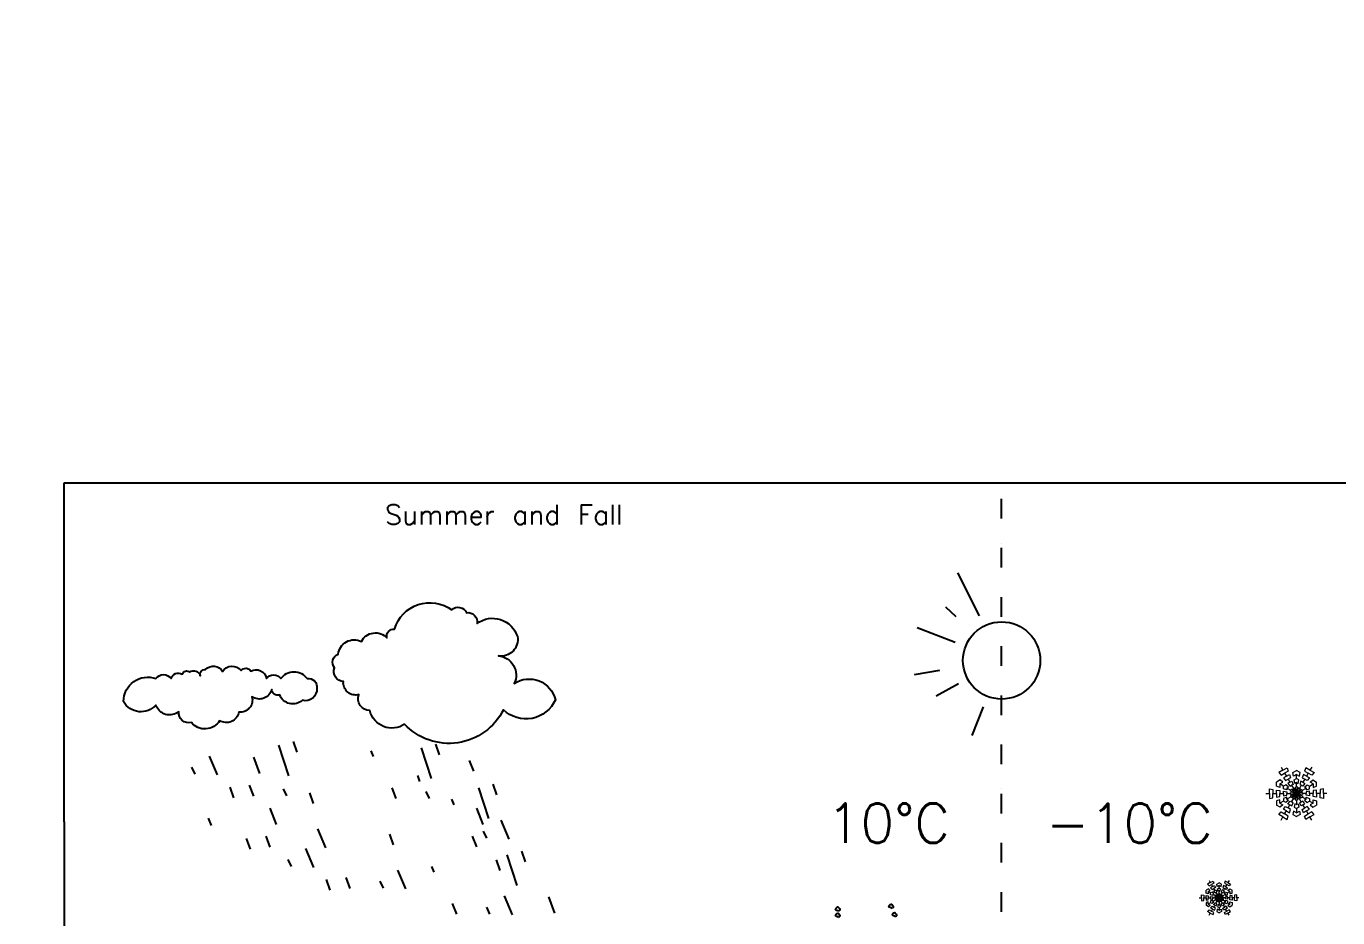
# Model space of a CAD drawing. Header units: millimetres. Extents: x 7 to 784, y -168 to 358.
# Drawn here: x 190.7 to 324, y 164.1 to 254.8 of the extents above; entities that cross this region are included whole.
import ezdxf

# ---------------------------------------------------------------- set-up
doc = ezdxf.new("R2010")
doc.units = ezdxf.units.MM
doc.layers.add('SnowBorder', color=145, linetype='Continuous')
doc.layers.add('wall', color=5, linetype='Continuous')
doc.styles.get("Standard").update_dxf_attribs({"font": 'txt.shx'})

msp = doc.modelspace()

# ---------------------------------------------------------------- linework, layer by layer
for p, q in [((194.59931, 173.91368), (194.59931, 208.39211)), ((194.59931, 208.39211), (392.33927, 208.39211)), ((289.8857, 204.75245), (289.8857, 206.75245)), ((289.8857, 202.25245), (289.8857, 202.25245)), ((289.8857, 199.75245), (289.8857, 201.75245)), ((289.8857, 199.75245), (289.8857, 201.75245)), ((287.62073, 194.85559), (285.44608, 199.21692)), ((289.8857, 194.75245), (289.8857, 196.75245)), ((289.8857, 196.75245), (289.8857, 196.75245)), ((285.27118, 194.74279), (284.22215, 195.74978)), ((285.14768, 192.13389), (281.29414, 193.61477)), ((289.8857, 189.75245), (289.8857, 191.75245)), ((283.57318, 189.27975), (280.98913, 188.85674)), ((285.50315, 187.93467), (283.22261, 186.69701)), ((289.8857, 184.75245), (289.8857, 186.75245)), ((288.00402, 185.59896), (286.84517, 182.6957)), ((289.8857, 179.75245), (289.8857, 181.75245)), ((289.8857, 177.25245), (289.8857, 177.25245)), ((289.8857, 174.75245), (289.8857, 176.75245)), ((289.8857, 174.75245), (289.8857, 176.75245)), ((194.59931, 173.91368), (194.59931, 68.53607)), ((289.8857, 169.75245), (289.8857, 171.75245)), ((289.8857, 171.75245), (289.8857, 171.75245)), ((289.8857, 164.75245), (289.8857, 166.75245))]:
    msp.add_line(p, q)
for points in [[(229.20268, 183.82707, -0.520567), (225.66466, 185.20974, -0.520567), (224.56666, 186.83642, -0.520567), (222.98065, 188.17843, -0.520567), (222.08597, 189.5611, -0.520567), (222.45198, 190.94378, -0.520567), (224.81066, 192.24512, -0.520567), (227.41334, 192.61112, -0.520567), (228.18601, 193.50579, -0.520567), (234.00138, 195.45781, -0.520567), (235.50605, 195.17314, -0.520567), (236.56339, 194.07513, -0.520567), (240.67075, 192.73312, -0.520567), (238.75941, 190.78111, -0.520567), (240.34542, 187.97509, -0.520567), (244.53411, 186.30775, -0.520567), (239.24741, 185.29108, -0.520567)], [(203.92311, 188.46818, -0.520567), (205.47862, 188.46818, -0.520567), (206.59696, 188.91213, -0.520567), (207.38319, 189.12902, -0.520567), (208.44053, 188.74946, -0.520567), (208.98276, 189.40013, -0.520567), (210.69077, 189.18324, -0.520567), (212.58856, 189.29169, -0.520567), (213.56456, 189.23746, -0.520567), (215.15735, 188.46818, -0.520567), (216.62136, 188.46818, -0.520567), (219.30537, 188.46818, -0.520567), (220.28138, 187.48201, -0.520567), (218.81737, 186.262, -0.520567), (216.49936, 186.811, -0.520567), (215.70635, 187.36001, -0.520567), (213.69334, 186.628, -0.520567), (212.35133, 185.04199, -0.520567), (210.39932, 184.18799, -0.520567), (207.5323, 184.00499, -0.520567), (206.2513, 185.10299, -0.520567), (203.92311, 185.774, -0.520567), (200.63926, 186.14, -0.520567)]]:
    msp.add_lwpolyline(points, format="xyb", close=True)
at = {"color": 96}
for points in [[(278.77345, 165.08981), (278.65972, 165.14665), (278.55736, 165.18076), (278.46638, 165.2376), (278.43226, 165.31718), (278.5005, 165.41949), (278.55736, 165.4877), (278.67109, 165.53317), (278.7507, 165.44223), (278.81894, 165.36265), (278.85306, 165.26034), (278.85306, 165.2035)], [(273.34818, 164.80439), (273.23445, 164.86123), (273.13209, 164.89534), (273.04111, 164.95218), (273.00699, 165.03175), (273.07523, 165.13407), (273.13209, 165.20228), (273.24582, 165.24775), (273.32543, 165.1568), (273.39367, 165.07723), (273.42779, 164.97491), (273.42779, 164.91807)], [(273.34818, 164.17646), (273.23445, 164.2333), (273.13209, 164.2674), (273.04111, 164.32425), (273.00699, 164.40382), (273.07523, 164.50614), (273.13209, 164.57435), (273.24582, 164.61982), (273.32543, 164.52887), (273.39367, 164.4493), (273.42779, 164.34698), (273.42779, 164.29014)], [(279.1161, 164.23354), (279.00237, 164.29038), (278.90001, 164.32449), (278.80903, 164.38133), (278.77491, 164.46091), (278.84315, 164.56322), (278.90001, 164.63143), (279.01374, 164.6769), (279.09335, 164.58596), (279.16159, 164.50638), (279.19571, 164.40407), (279.19571, 164.34723)]]:
    msp.add_lwpolyline(points, close=True, dxfattribs=at)
msp.add_circle((289.8857, 190.31312), 3.92876)
at = {"color": 0}
msp.add_arc((223.31744, 157.44221), 97.37766, 305.9270425, 305.9270425, dxfattribs=at)
at = {"layer": 'SnowBorder', "lineweight": 0}
for p, q in [((318.46969, 179.15671), (318.04881, 178.91371)), ((318.04881, 178.91371), (318.2801, 178.64313)), ((318.2801, 178.64313), (318.64468, 178.85362)), ((318.29102, 179.46618), (318.46969, 179.15671)), ((318.29102, 179.46618), (318.46969, 179.15671)), ((318.46969, 179.15671), (318.89057, 179.3997)), ((319.00926, 179.06411), (318.64468, 178.85362)), ((318.64468, 178.85362), (318.8252, 178.54096)), ((318.64468, 178.85362), (318.8252, 178.54096)), ((318.8252, 178.54096), (319.13272, 178.7185)), ((318.89057, 179.3997), (319.00926, 179.06411)), ((319.13272, 178.7185), (319.25711, 178.38776)), ((319.4764, 178.91284), (319.84446, 179.12413)), ((319.54323, 178.55024), (319.4764, 178.91284)), ((319.84446, 178.72415), (319.54323, 178.55024)), ((320.21251, 178.91284), (319.84446, 179.12413)), ((319.84446, 178.30501), (319.84446, 178.72415)), ((319.84446, 178.30501), (319.84446, 178.72415)), ((319.84446, 178.72415), (320.14568, 178.55024)), ((320.14568, 178.55024), (320.21251, 178.91284)), ((320.55619, 178.7185), (320.4318, 178.38776)), ((320.86371, 178.54096), (320.55619, 178.7185)), ((320.79834, 179.3997), (320.67965, 179.06411)), ((320.67965, 179.06411), (321.04423, 178.85362)), ((321.21922, 179.15671), (320.79834, 179.3997)), ((321.04423, 178.85362), (320.86371, 178.54096)), ((321.04423, 178.85362), (320.86371, 178.54096)), ((321.40881, 178.64313), (321.04423, 178.85362)), ((321.39789, 179.46618), (321.21922, 179.15671)), ((321.39789, 179.46618), (321.21922, 179.15671)), ((321.21922, 179.15671), (321.6401, 178.91371)), ((321.6401, 178.91371), (321.40881, 178.64313)), ((317.80949, 177.52545), (317.81052, 177.94984)), ((318.15692, 177.40203), (317.80949, 177.52545)), ((318.17754, 178.16294), (317.81052, 177.94984)), ((318.15692, 177.74985), (318.45814, 177.92376)), ((318.51991, 177.54028), (318.15692, 177.74985)), ((318.15692, 177.74985), (318.15692, 177.40203)), ((318.51991, 177.54028), (318.15692, 177.74985)), ((318.45814, 177.92376), (318.17754, 178.16294)), ((318.8252, 178.54096), (318.51768, 178.36341)), ((318.51768, 178.36341), (318.74191, 178.09031)), ((318.75756, 177.67569), (318.51991, 177.54028)), ((318.52146, 177.26676), (318.51991, 177.54028)), ((318.74191, 178.09031), (318.99951, 178.23904)), ((319.03984, 177.43749), (318.75756, 177.67569)), ((318.86889, 177.33879), (319.03984, 177.43749)), ((319.23243, 177.1289), (318.86889, 177.33879)), ((318.86889, 177.33879), (318.86889, 177.1414)), ((319.23243, 177.1289), (318.86889, 177.33879)), ((319.18157, 177.9237), (318.98251, 177.80877)), ((318.98251, 177.80877), (319.20719, 177.53501)), ((319.25711, 178.38776), (318.99951, 178.23904)), ((318.99951, 178.23904), (319.18157, 177.9237)), ((318.99951, 178.23904), (319.18157, 177.9237)), ((319.18157, 177.9237), (319.38064, 178.03863)), ((319.20719, 177.53501), (319.35628, 177.62109)), ((319.50537, 177.70717), (319.35628, 177.62109)), ((319.35628, 177.62109), (319.53748, 177.30725)), ((319.35628, 177.62109), (319.53748, 177.30725)), ((319.38064, 178.03863), (319.50537, 177.70717)), ((319.53748, 177.30725), (319.44451, 177.2543)), ((319.53748, 177.30725), (319.62982, 177.36129)), ((319.60835, 178.1669), (319.84446, 178.30501)), ((319.67351, 177.80334), (319.60835, 178.1669)), ((319.62982, 177.36129), (319.75222, 177.02836)), ((319.84446, 177.90204), (319.67351, 177.80334)), ((319.73751, 177.42127), (319.84446, 177.48225)), ((319.80009, 177.05156), (319.73751, 177.42127)), ((320.08056, 178.1669), (319.84446, 178.30501)), ((319.84446, 177.48225), (319.84446, 177.90204)), ((319.84446, 177.48225), (319.84446, 177.90204)), ((319.84446, 177.90204), (320.0154, 177.80334)), ((319.9514, 177.42127), (319.84446, 177.48225)), ((319.88882, 177.05156), (319.9514, 177.42127)), ((320.05909, 177.36129), (319.93669, 177.02836)), ((320.0154, 177.80334), (320.08056, 178.1669)), ((320.15143, 177.30725), (320.05909, 177.36129)), ((320.33263, 177.62109), (320.15143, 177.30725)), ((320.33263, 177.62109), (320.15143, 177.30725)), ((320.15143, 177.30725), (320.2444, 177.2543)), ((320.30827, 178.03863), (320.18354, 177.70717)), ((320.18354, 177.70717), (320.33263, 177.62109)), ((320.50734, 177.9237), (320.30827, 178.03863)), ((320.48172, 177.53501), (320.33263, 177.62109)), ((320.4318, 178.38776), (320.6894, 178.23904)), ((320.45648, 177.1289), (320.82002, 177.33879)), ((320.45648, 177.1289), (320.82002, 177.33879)), ((320.7064, 177.80877), (320.48172, 177.53501)), ((320.6894, 178.23904), (320.50734, 177.9237)), ((320.6894, 178.23904), (320.50734, 177.9237)), ((320.50734, 177.9237), (320.7064, 177.80877)), ((320.64907, 177.43749), (320.93135, 177.67569)), ((320.82002, 177.33879), (320.64907, 177.43749)), ((320.947, 178.09031), (320.6894, 178.23904)), ((320.82002, 177.33879), (320.82002, 177.1414)), ((320.86371, 178.54096), (321.17123, 178.36341)), ((320.93135, 177.67569), (321.169, 177.54028)), ((321.17123, 178.36341), (320.947, 178.09031)), ((321.16745, 177.26676), (321.169, 177.54028)), ((321.169, 177.54028), (321.53199, 177.74985)), ((321.169, 177.54028), (321.53199, 177.74985)), ((321.23077, 177.92376), (321.51137, 178.16294)), ((321.53199, 177.74985), (321.23077, 177.92376)), ((321.51137, 178.16294), (321.87839, 177.94984)), ((321.53199, 177.74985), (321.53199, 177.40203)), ((321.53199, 177.40203), (321.87943, 177.52545)), ((321.87943, 177.52545), (321.87839, 177.94984)), ((316.73759, 176.77555), (317.09493, 176.77555)), ((316.73759, 176.77555), (317.09493, 176.77555)), ((317.09493, 176.77555), (317.09493, 177.26154)), ((317.09493, 177.26154), (317.4449, 177.19653)), ((317.09493, 176.77555), (317.09493, 176.28956)), ((317.09493, 176.28956), (317.4449, 176.35457)), ((317.4449, 177.19653), (317.4449, 176.77555)), ((317.4449, 176.35457), (317.4449, 176.77555)), ((317.4449, 176.77555), (317.80594, 176.77555)), ((317.4449, 176.77555), (317.80594, 176.77555)), ((317.80594, 176.77555), (317.80594, 177.13064)), ((317.80594, 177.13064), (318.15457, 177.073)), ((317.80594, 176.77555), (317.80594, 176.42046)), ((317.80594, 176.42046), (318.15457, 176.4781)), ((318.15692, 176.14908), (317.80949, 176.02565)), ((317.80949, 176.02565), (317.81052, 175.60126)), ((318.15457, 177.073), (318.15457, 176.77555)), ((318.15457, 176.4781), (318.15457, 176.77555)), ((318.15457, 176.77555), (318.51869, 176.77555)), ((318.15457, 176.77555), (318.51869, 176.77555)), ((318.15692, 175.80125), (318.15692, 176.14908)), ((318.51991, 176.01082), (318.15692, 175.80125)), ((318.51991, 176.01082), (318.15692, 175.80125)), ((318.51869, 176.77555), (318.51869, 177.00541)), ((318.51869, 177.00541), (318.86811, 176.94771)), ((318.51869, 176.77555), (318.51869, 176.54569)), ((318.51869, 176.54569), (318.86811, 176.6034)), ((318.52146, 176.28435), (318.51991, 176.01082)), ((318.75756, 175.87541), (318.51991, 176.01082)), ((318.86889, 177.1414), (318.52146, 177.26676)), ((318.86889, 176.4097), (318.52146, 176.28435)), ((319.03984, 176.11361), (318.75756, 175.87541)), ((318.86811, 176.94771), (318.86811, 176.77555)), ((318.86811, 176.6034), (318.86811, 176.77555)), ((318.86811, 176.77555), (319.23051, 176.77555)), ((318.86811, 176.77555), (319.23051, 176.77555)), ((319.23243, 176.4222), (318.86889, 176.21231)), ((319.23243, 176.4222), (318.86889, 176.21231)), ((318.86889, 176.21231), (318.86889, 176.4097)), ((318.86889, 176.21231), (319.03984, 176.11361)), ((318.98251, 175.74233), (319.20719, 176.01609)), ((319.20719, 176.01609), (319.35628, 175.93001)), ((319.23051, 176.77555), (319.22988, 176.88254)), ((319.22988, 176.88254), (319.57939, 176.82208)), ((319.23051, 176.77555), (319.22988, 176.66856)), ((319.22988, 176.66856), (319.57939, 176.72902)), ((319.23177, 177.00579), (319.23243, 177.1289)), ((319.58324, 176.87513), (319.23177, 177.00579)), ((319.58324, 176.67597), (319.23177, 176.54531)), ((319.23177, 176.54531), (319.23243, 176.4222)), ((319.33872, 177.19103), (319.23243, 177.1289)), ((319.33872, 176.36007), (319.23243, 176.4222)), ((319.62761, 176.95198), (319.33872, 177.19103)), ((319.62761, 176.59912), (319.33872, 176.36007)), ((319.35628, 175.93001), (319.53748, 176.24386)), ((319.35628, 175.93001), (319.53748, 176.24386)), ((319.44451, 177.2543), (319.67163, 176.98184)), ((319.44451, 176.29681), (319.67163, 176.56927)), ((319.53748, 176.24386), (319.44451, 176.29681)), ((319.53748, 176.24386), (319.62982, 176.18982)), ((319.57939, 176.82208), (319.57939, 176.77555)), ((319.57939, 176.72902), (319.57939, 176.77555)), ((319.57939, 176.77555), (319.84446, 176.77555)), ((319.57939, 176.77555), (319.84446, 176.77555)), ((319.58193, 176.92712), (319.62761, 176.95198)), ((319.58193, 176.92712), (319.58324, 176.87513)), ((319.84446, 176.77555), (319.58193, 176.92712)), ((319.84446, 176.77555), (319.58193, 176.92712)), ((319.84446, 176.77555), (319.58193, 176.62398)), ((319.84446, 176.77555), (319.58193, 176.62398)), ((319.58193, 176.62398), (319.58324, 176.67597)), ((319.58193, 176.62398), (319.62761, 176.59912)), ((319.62982, 176.18982), (319.75222, 176.52274)), ((319.67163, 176.98184), (319.71193, 177.0051)), ((319.67163, 176.56927), (319.71193, 176.546)), ((319.75222, 177.02836), (319.71193, 177.0051)), ((319.71193, 177.0051), (319.84446, 176.77555)), ((319.71193, 177.0051), (319.84446, 176.77555)), ((319.71193, 176.546), (319.84446, 176.77555)), ((319.71193, 176.546), (319.84446, 176.77555)), ((319.75222, 176.52274), (319.71193, 176.546)), ((319.80009, 176.49954), (319.73751, 176.12983)), ((319.73751, 176.12983), (319.84446, 176.06885)), ((319.84446, 177.07869), (319.80009, 177.05156)), ((319.84446, 176.47241), (319.80009, 176.49954)), ((319.84446, 176.77555), (319.84446, 177.07869)), ((319.84446, 177.07869), (319.88882, 177.05156)), ((319.84446, 176.77555), (319.84446, 177.07869)), ((319.97699, 177.0051), (319.84446, 176.77555)), ((319.97699, 177.0051), (319.84446, 176.77555)), ((319.84446, 176.77555), (320.10698, 176.92712)), ((319.84446, 176.77555), (320.10698, 176.92712)), ((320.10952, 176.77555), (319.84446, 176.77555)), ((319.97699, 176.546), (319.84446, 176.77555)), ((319.84446, 176.77555), (319.84446, 176.47241)), ((319.84446, 176.77555), (319.84446, 176.47241)), ((320.10952, 176.77555), (319.84446, 176.77555)), ((319.84446, 176.77555), (320.10698, 176.62398)), ((319.97699, 176.546), (319.84446, 176.77555)), ((319.84446, 176.77555), (320.10698, 176.62398)), ((319.84446, 176.47241), (319.88882, 176.49954)), ((319.9514, 176.12983), (319.84446, 176.06885)), ((319.84446, 176.06885), (319.84446, 175.64907)), ((319.84446, 176.06885), (319.84446, 175.64907)), ((319.88882, 176.49954), (319.9514, 176.12983)), ((319.93669, 177.02836), (319.97699, 177.0051)), ((319.93669, 176.52274), (319.97699, 176.546)), ((320.05909, 176.18982), (319.93669, 176.52274)), ((320.01728, 176.98184), (319.97699, 177.0051)), ((320.01728, 176.56927), (319.97699, 176.546)), ((320.2444, 177.2543), (320.01728, 176.98184)), ((320.2444, 176.29681), (320.01728, 176.56927)), ((320.15143, 176.24386), (320.05909, 176.18982)), ((320.0613, 176.95198), (320.35019, 177.19103)), ((320.10698, 176.92712), (320.0613, 176.95198)), ((320.10698, 176.62398), (320.0613, 176.59912)), ((320.0613, 176.59912), (320.35019, 176.36007)), ((320.10567, 176.87513), (320.45714, 177.00579)), ((320.10698, 176.92712), (320.10567, 176.87513)), ((320.10698, 176.62398), (320.10567, 176.67597)), ((320.10567, 176.67597), (320.45714, 176.54531)), ((320.45903, 176.88254), (320.10952, 176.82208)), ((320.10952, 176.82208), (320.10952, 176.77555)), ((320.10952, 176.72902), (320.10952, 176.77555)), ((320.45903, 176.66856), (320.10952, 176.72902)), ((320.15143, 176.24386), (320.2444, 176.29681)), ((320.33263, 175.93001), (320.15143, 176.24386)), ((320.33263, 175.93001), (320.15143, 176.24386)), ((320.48172, 176.01609), (320.33263, 175.93001)), ((320.35019, 177.19103), (320.45648, 177.1289)), ((320.35019, 176.36007), (320.45648, 176.4222)), ((320.45714, 177.00579), (320.45648, 177.1289)), ((320.45714, 176.54531), (320.45648, 176.4222)), ((320.45648, 176.4222), (320.82002, 176.21231)), ((320.45648, 176.4222), (320.82002, 176.21231)), ((320.4584, 176.77555), (320.45903, 176.88254)), ((320.8208, 176.77555), (320.4584, 176.77555)), ((320.8208, 176.77555), (320.4584, 176.77555)), ((320.4584, 176.77555), (320.45903, 176.66856)), ((320.7064, 175.74233), (320.48172, 176.01609)), ((320.82002, 176.21231), (320.64907, 176.11361)), ((320.64907, 176.11361), (320.93135, 175.87541)), ((320.82002, 177.1414), (321.16745, 177.26676)), ((320.82002, 176.21231), (320.82002, 176.4097)), ((320.82002, 176.4097), (321.16745, 176.28435)), ((321.17022, 177.00541), (320.8208, 176.94771)), ((320.8208, 176.94771), (320.8208, 176.77555)), ((320.8208, 176.6034), (320.8208, 176.77555)), ((321.17022, 176.54569), (320.8208, 176.6034)), ((320.93135, 175.87541), (321.169, 176.01082)), ((321.16745, 176.28435), (321.169, 176.01082)), ((321.169, 176.01082), (321.53199, 175.80125)), ((321.169, 176.01082), (321.53199, 175.80125)), ((321.17022, 176.77555), (321.17022, 177.00541)), ((321.53434, 176.77555), (321.17022, 176.77555)), ((321.53434, 176.77555), (321.17022, 176.77555)), ((321.17022, 176.77555), (321.17022, 176.54569)), ((321.53199, 175.80125), (321.53199, 176.14908)), ((321.53199, 176.14908), (321.87943, 176.02565)), ((321.88297, 177.13064), (321.53434, 177.073)), ((321.53434, 177.073), (321.53434, 176.77555)), ((321.53434, 176.4781), (321.53434, 176.77555)), ((321.88297, 176.42046), (321.53434, 176.4781)), ((321.87943, 176.02565), (321.87839, 175.60126)), ((321.88297, 176.77555), (321.88297, 177.13064)), ((322.24401, 176.77555), (321.88297, 176.77555)), ((322.24401, 176.77555), (321.88297, 176.77555)), ((321.88297, 176.77555), (321.88297, 176.42046)), ((322.59398, 177.26154), (322.24401, 177.19653)), ((322.24401, 177.19653), (322.24401, 176.77555)), ((322.24401, 176.35457), (322.24401, 176.77555)), ((322.59398, 176.28956), (322.24401, 176.35457)), ((322.59398, 176.77555), (322.59398, 177.26154)), ((322.95132, 176.77555), (322.59398, 176.77555)), ((322.95132, 176.77555), (322.59398, 176.77555)), ((322.59398, 176.77555), (322.59398, 176.28956)), ((318.17754, 175.38816), (317.81052, 175.60126)), ((318.04881, 174.63739), (318.2801, 174.90797)), ((318.46969, 174.39439), (318.04881, 174.63739)), ((318.15692, 175.80125), (318.45814, 175.62734)), ((318.45814, 175.62734), (318.17754, 175.38816)), ((318.2801, 174.90797), (318.64468, 174.69748)), ((318.51768, 175.18769), (318.74191, 175.46079)), ((318.8252, 175.01015), (318.51768, 175.18769)), ((318.64468, 174.69748), (318.8252, 175.01015)), ((318.64468, 174.69748), (318.8252, 175.01015)), ((319.00926, 174.48699), (318.64468, 174.69748)), ((318.74191, 175.46079), (318.99951, 175.31207)), ((318.8252, 175.01015), (319.13272, 174.8326)), ((319.18157, 175.62741), (318.98251, 175.74233)), ((318.99951, 175.31207), (319.18157, 175.62741)), ((318.99951, 175.31207), (319.18157, 175.62741)), ((319.25711, 175.16334), (318.99951, 175.31207)), ((319.13272, 174.8326), (319.25711, 175.16334)), ((319.18157, 175.62741), (319.38064, 175.51248)), ((319.50537, 175.84394), (319.35628, 175.93001)), ((319.38064, 175.51248), (319.50537, 175.84394)), ((319.54323, 175.00086), (319.4764, 174.63827)), ((319.4764, 174.63827), (319.84446, 174.42697)), ((319.84446, 174.82695), (319.54323, 175.00086)), ((319.67351, 175.74776), (319.60835, 175.3842)), ((319.60835, 175.3842), (319.84446, 175.2461)), ((319.84446, 175.64907), (319.67351, 175.74776)), ((319.84446, 175.64907), (320.0154, 175.74776)), ((320.08056, 175.3842), (319.84446, 175.2461)), ((319.84446, 175.2461), (319.84446, 174.82695)), ((319.84446, 175.2461), (319.84446, 174.82695)), ((319.84446, 174.82695), (320.14568, 175.00086)), ((320.21251, 174.63827), (319.84446, 174.42697)), ((320.0154, 175.74776), (320.08056, 175.3842)), ((320.14568, 175.00086), (320.21251, 174.63827)), ((320.18354, 175.84394), (320.33263, 175.93001)), ((320.30827, 175.51248), (320.18354, 175.84394)), ((320.50734, 175.62741), (320.30827, 175.51248)), ((320.4318, 175.16334), (320.6894, 175.31207)), ((320.55619, 174.8326), (320.4318, 175.16334)), ((320.50734, 175.62741), (320.7064, 175.74233)), ((320.6894, 175.31207), (320.50734, 175.62741)), ((320.6894, 175.31207), (320.50734, 175.62741)), ((320.86371, 175.01015), (320.55619, 174.8326)), ((320.67965, 174.48699), (321.04423, 174.69748)), ((320.947, 175.46079), (320.6894, 175.31207)), ((320.86371, 175.01015), (321.17123, 175.18769)), ((321.04423, 174.69748), (320.86371, 175.01015)), ((321.04423, 174.69748), (320.86371, 175.01015)), ((321.17123, 175.18769), (320.947, 175.46079)), ((321.40881, 174.90797), (321.04423, 174.69748)), ((321.21922, 174.39439), (321.6401, 174.63739)), ((321.53199, 175.80125), (321.23077, 175.62734)), ((321.23077, 175.62734), (321.51137, 175.38816)), ((321.6401, 174.63739), (321.40881, 174.90797)), ((321.51137, 175.38816), (321.87839, 175.60126)), ((318.29102, 174.08493), (318.46969, 174.39439)), ((318.29102, 174.08493), (318.46969, 174.39439)), ((318.46969, 174.39439), (318.89057, 174.1514)), ((318.89057, 174.1514), (319.00926, 174.48699)), ((320.79834, 174.1514), (320.67965, 174.48699)), ((321.21922, 174.39439), (320.79834, 174.1514)), ((321.39789, 174.08493), (321.21922, 174.39439)), ((321.39789, 174.08493), (321.21922, 174.39439)), ((310.66422, 166.65937), (310.66489, 166.93522)), ((310.89005, 166.57914), (310.66422, 166.65937)), ((310.90346, 167.07374), (310.66489, 166.93522)), ((311.09335, 167.71969), (310.81978, 167.56174)), ((310.81978, 167.56174), (310.97012, 167.38586)), ((310.89005, 166.80523), (311.08585, 166.91827)), ((311.12599, 166.66901), (310.89005, 166.80523)), ((310.89005, 166.80523), (310.89005, 166.57914)), ((311.12599, 166.66901), (310.89005, 166.80523)), ((311.08585, 166.91827), (310.90346, 167.07374)), ((310.97012, 167.38586), (311.2071, 167.52268)), ((310.97722, 167.92084), (311.09335, 167.71969)), ((310.97722, 167.92084), (311.09335, 167.71969)), ((311.09335, 167.71969), (311.36693, 167.87763)), ((311.32443, 167.31945), (311.12454, 167.20404)), ((311.12454, 167.20404), (311.2703, 167.02653)), ((311.28047, 166.75703), (311.12599, 166.66901)), ((311.127, 166.49122), (311.12599, 166.66901)), ((311.44407, 167.6595), (311.2071, 167.52268)), ((311.2071, 167.52268), (311.32443, 167.31945)), ((311.2071, 167.52268), (311.32443, 167.31945)), ((311.2703, 167.02653), (311.43774, 167.1232)), ((311.46395, 166.6022), (311.28047, 166.75703)), ((311.32443, 167.31945), (311.52432, 167.43485)), ((311.36693, 167.87763), (311.44407, 167.6595)), ((311.55608, 166.91823), (311.42668, 166.84353)), ((311.42668, 166.84353), (311.57273, 166.66558)), ((311.60518, 167.21987), (311.43774, 167.1232)), ((311.43774, 167.1232), (311.55608, 166.91823)), ((311.43774, 167.1232), (311.55608, 166.91823)), ((311.52432, 167.43485), (311.60518, 167.21987)), ((311.55608, 166.91823), (311.68547, 166.99293)), ((311.57273, 166.66558), (311.66964, 166.72153)), ((311.76655, 166.77748), (311.66964, 166.72153)), ((311.66964, 166.72153), (311.78742, 166.51754)), ((311.66964, 166.72153), (311.78742, 166.51754)), ((311.68547, 166.99293), (311.76655, 166.77748)), ((311.74771, 167.56117), (311.98695, 167.69851)), ((311.79115, 167.32548), (311.74771, 167.56117)), ((311.98695, 167.43853), (311.79115, 167.32548)), ((311.83348, 167.07631), (311.98695, 167.16608)), ((311.87583, 166.84), (311.83348, 167.07631)), ((311.98695, 166.90415), (311.87583, 166.84)), ((311.91743, 166.59165), (311.98695, 166.63129)), ((312.22619, 167.56117), (311.98695, 167.69851)), ((311.98695, 167.16608), (311.98695, 167.43853)), ((311.98695, 167.16608), (311.98695, 167.43853)), ((311.98695, 167.43853), (312.18275, 167.32548)), ((312.14042, 167.07631), (311.98695, 167.16608)), ((311.98695, 166.63129), (311.98695, 166.90415)), ((311.98695, 166.63129), (311.98695, 166.90415)), ((311.98695, 166.90415), (312.09807, 166.84)), ((312.05647, 166.59165), (311.98695, 166.63129)), ((312.09807, 166.84), (312.14042, 167.07631)), ((312.18275, 167.32548), (312.22619, 167.56117)), ((312.30426, 166.72153), (312.18648, 166.51754)), ((312.30426, 166.72153), (312.18648, 166.51754)), ((312.28843, 166.99293), (312.20735, 166.77748)), ((312.20735, 166.77748), (312.30426, 166.72153)), ((312.41782, 166.91823), (312.28843, 166.99293)), ((312.40117, 166.66558), (312.30426, 166.72153)), ((312.44958, 167.43485), (312.36872, 167.21987)), ((312.36872, 167.21987), (312.53616, 167.1232)), ((312.54721, 166.84353), (312.40117, 166.66558)), ((312.53616, 167.1232), (312.41782, 166.91823)), ((312.53616, 167.1232), (312.41782, 166.91823)), ((312.41782, 166.91823), (312.54721, 166.84353)), ((312.64947, 167.31945), (312.44958, 167.43485)), ((312.50995, 166.6022), (312.69343, 166.75703)), ((312.60697, 167.87763), (312.52983, 167.6595)), ((312.52983, 167.6595), (312.7668, 167.52268)), ((312.7036, 167.02653), (312.53616, 167.1232)), ((312.88054, 167.71969), (312.60697, 167.87763)), ((312.7668, 167.52268), (312.64947, 167.31945)), ((312.7668, 167.52268), (312.64947, 167.31945)), ((312.64947, 167.31945), (312.84935, 167.20404)), ((312.69343, 166.75703), (312.84791, 166.66901)), ((312.84935, 167.20404), (312.7036, 167.02653)), ((313.00378, 167.38586), (312.7668, 167.52268)), ((312.84689, 166.49122), (312.84791, 166.66901)), ((312.84791, 166.66901), (313.08385, 166.80523)), ((312.84791, 166.66901), (313.08385, 166.80523)), ((312.99668, 167.92084), (312.88054, 167.71969)), ((312.99668, 167.92084), (312.88054, 167.71969)), ((312.88054, 167.71969), (313.15412, 167.56174)), ((312.88805, 166.91827), (313.07044, 167.07374)), ((313.08385, 166.80523), (312.88805, 166.91827)), ((313.15412, 167.56174), (313.00378, 167.38586)), ((313.07044, 167.07374), (313.30901, 166.93522)), ((313.08385, 166.80523), (313.08385, 166.57914)), ((313.08385, 166.57914), (313.30968, 166.65937)), ((313.30968, 166.65937), (313.30901, 166.93522)), ((309.96749, 166.17193), (310.19976, 166.17193)), ((309.96749, 166.17193), (310.19976, 166.17193)), ((310.19976, 166.17193), (310.19976, 166.48783)), ((310.19976, 166.48783), (310.42724, 166.44557)), ((310.19976, 166.17193), (310.19976, 165.85604)), ((310.19976, 165.85604), (310.42724, 165.8983)), ((310.42724, 166.44557), (310.42724, 166.17193)), ((310.42724, 165.8983), (310.42724, 166.17193)), ((310.42724, 166.17193), (310.66192, 166.17193)), ((310.42724, 166.17193), (310.66192, 166.17193)), ((310.66192, 166.17193), (310.66192, 166.40275)), ((310.66192, 166.40275), (310.88852, 166.36528)), ((310.66192, 166.17193), (310.66192, 165.94112)), ((310.66192, 165.94112), (310.88852, 165.97859)), ((310.89005, 165.76473), (310.66422, 165.6845)), ((310.66422, 165.6845), (310.66489, 165.40865)), ((310.90346, 165.27013), (310.66489, 165.40865)), ((310.88852, 166.36528), (310.88852, 166.17193)), ((310.88852, 165.97859), (310.88852, 166.17193)), ((310.88852, 166.17193), (311.1252, 166.17193)), ((310.88852, 166.17193), (311.1252, 166.17193)), ((310.89005, 165.53864), (310.89005, 165.76473)), ((311.12599, 165.67486), (310.89005, 165.53864)), ((311.12599, 165.67486), (310.89005, 165.53864)), ((310.89005, 165.53864), (311.08585, 165.4256)), ((311.08585, 165.4256), (310.90346, 165.27013)), ((311.12454, 165.13983), (311.2703, 165.31734)), ((311.1252, 166.17193), (311.1252, 166.32134)), ((311.1252, 166.32134), (311.35233, 166.28384)), ((311.1252, 166.17193), (311.1252, 166.02253)), ((311.1252, 166.02253), (311.35233, 166.06003)), ((311.127, 165.85265), (311.12599, 165.67486)), ((311.28047, 165.58684), (311.12599, 165.67486)), ((311.35283, 166.40974), (311.127, 166.49122)), ((311.35283, 165.93413), (311.127, 165.85265)), ((311.2703, 165.31734), (311.43774, 165.22067)), ((311.46395, 165.74167), (311.28047, 165.58684)), ((311.35233, 166.28384), (311.35233, 166.17193)), ((311.35233, 166.06003), (311.35233, 166.17193)), ((311.35233, 166.17193), (311.58788, 166.17193)), ((311.35233, 166.17193), (311.58788, 166.17193)), ((311.35283, 166.53804), (311.46395, 166.6022)), ((311.58913, 166.40161), (311.35283, 166.53804)), ((311.35283, 166.53804), (311.35283, 166.40974)), ((311.58913, 166.40161), (311.35283, 166.53804)), ((311.58913, 165.94226), (311.35283, 165.80583)), ((311.58913, 165.94226), (311.35283, 165.80583)), ((311.35283, 165.80583), (311.35283, 165.93413)), ((311.35283, 165.80583), (311.46395, 165.74167)), ((311.42668, 165.50034), (311.57273, 165.67829)), ((311.55608, 165.42564), (311.42668, 165.50034)), ((311.43774, 165.22067), (311.55608, 165.42564)), ((311.43774, 165.22067), (311.55608, 165.42564)), ((311.55608, 165.42564), (311.68547, 165.35094)), ((311.57273, 165.67829), (311.66964, 165.62234)), ((311.58788, 166.17193), (311.58747, 166.24148)), ((311.58747, 166.24148), (311.81466, 166.20218)), ((311.58788, 166.17193), (311.58747, 166.10239)), ((311.58747, 166.10239), (311.81466, 166.14169)), ((311.58871, 166.32159), (311.58913, 166.40161)), ((311.81716, 166.23666), (311.58871, 166.32159)), ((311.81716, 166.10721), (311.58871, 166.02228)), ((311.58871, 166.02228), (311.58913, 165.94226)), ((311.65822, 166.442), (311.58913, 166.40161)), ((311.65822, 165.90187), (311.58913, 165.94226)), ((311.846, 166.28661), (311.65822, 166.442)), ((311.846, 166.05726), (311.65822, 165.90187)), ((311.66964, 165.62234), (311.78742, 165.82633)), ((311.66964, 165.62234), (311.78742, 165.82633)), ((311.76655, 165.56639), (311.66964, 165.62234)), ((311.68547, 165.35094), (311.76655, 165.56639)), ((311.78742, 166.51754), (311.72698, 166.48312)), ((311.72698, 166.48312), (311.87461, 166.30602)), ((311.72698, 165.86075), (311.87461, 166.03785)), ((311.78742, 165.82633), (311.72698, 165.86075)), ((311.78742, 166.51754), (311.84744, 166.55266)), ((311.78742, 165.82633), (311.84744, 165.79121)), ((311.81466, 166.20218), (311.81466, 166.17193)), ((311.81466, 166.14169), (311.81466, 166.17193)), ((311.81466, 166.17193), (311.98695, 166.17193)), ((311.81466, 166.17193), (311.98695, 166.17193)), ((311.81631, 166.27045), (311.846, 166.28661)), ((311.81631, 166.27045), (311.81716, 166.23666)), ((311.98695, 166.17193), (311.81631, 166.27045)), ((311.98695, 166.17193), (311.81631, 166.27045)), ((311.98695, 166.17193), (311.81631, 166.07342)), ((311.98695, 166.17193), (311.81631, 166.07342)), ((311.81631, 166.07342), (311.81716, 166.10721)), ((311.81631, 166.07342), (311.846, 166.05726)), ((311.87583, 165.50387), (311.83348, 165.26756)), ((311.84744, 166.55266), (311.927, 166.33626)), ((311.84744, 165.79121), (311.927, 166.00761)), ((311.87461, 166.30602), (311.90081, 166.32114)), ((311.87461, 166.03785), (311.90081, 166.02273)), ((311.98695, 165.43972), (311.87583, 165.50387)), ((311.927, 166.33626), (311.90081, 166.32114)), ((311.90081, 166.32114), (311.98695, 166.17193)), ((311.90081, 166.32114), (311.98695, 166.17193)), ((311.90081, 166.02273), (311.98695, 166.17193)), ((311.90081, 166.02273), (311.98695, 166.17193)), ((311.927, 166.00761), (311.90081, 166.02273)), ((311.95811, 166.35134), (311.91743, 166.59165)), ((311.95811, 165.99253), (311.91743, 165.75222)), ((311.91743, 165.75222), (311.98695, 165.71258)), ((311.98695, 166.36897), (311.95811, 166.35134)), ((311.98695, 165.9749), (311.95811, 165.99253)), ((311.98695, 166.17193), (311.98695, 166.36897)), ((311.98695, 166.36897), (312.01579, 166.35134)), ((311.98695, 166.17193), (311.98695, 166.36897)), ((312.07309, 166.32114), (311.98695, 166.17193)), ((312.07309, 166.32114), (311.98695, 166.17193)), ((311.98695, 166.17193), (312.15759, 166.27045)), ((311.98695, 166.17193), (312.15759, 166.27045)), ((312.15924, 166.17193), (311.98695, 166.17193)), ((312.07309, 166.02273), (311.98695, 166.17193)), ((311.98695, 166.17193), (311.98695, 165.9749)), ((311.98695, 166.17193), (311.98695, 165.9749)), ((312.15924, 166.17193), (311.98695, 166.17193)), ((311.98695, 166.17193), (312.15759, 166.07342)), ((312.07309, 166.02273), (311.98695, 166.17193)), ((311.98695, 166.17193), (312.15759, 166.07342)), ((311.98695, 165.9749), (312.01579, 165.99253)), ((312.05647, 165.75222), (311.98695, 165.71258)), ((311.98695, 165.71258), (311.98695, 165.43972)), ((311.98695, 165.71258), (311.98695, 165.43972)), ((311.98695, 165.43972), (312.09807, 165.50387)), ((312.01579, 166.35134), (312.05647, 166.59165)), ((312.01579, 165.99253), (312.05647, 165.75222)), ((312.12646, 166.55266), (312.0469, 166.33626)), ((312.0469, 166.33626), (312.07309, 166.32114)), ((312.0469, 166.00761), (312.07309, 166.02273)), ((312.12646, 165.79121), (312.0469, 166.00761)), ((312.09929, 166.30602), (312.07309, 166.32114)), ((312.09929, 166.03785), (312.07309, 166.02273)), ((312.09807, 165.50387), (312.14042, 165.26756)), ((312.24691, 166.48312), (312.09929, 166.30602)), ((312.24691, 165.86075), (312.09929, 166.03785)), ((312.18648, 166.51754), (312.12646, 166.55266)), ((312.18648, 165.82633), (312.12646, 165.79121)), ((312.1279, 166.28661), (312.31568, 166.442)), ((312.15759, 166.27045), (312.1279, 166.28661)), ((312.15759, 166.07342), (312.1279, 166.05726)), ((312.1279, 166.05726), (312.31568, 165.90187)), ((312.15674, 166.23666), (312.38519, 166.32159)), ((312.15759, 166.27045), (312.15674, 166.23666)), ((312.15759, 166.07342), (312.15674, 166.10721)), ((312.15674, 166.10721), (312.38519, 166.02228)), ((312.38643, 166.24148), (312.15924, 166.20218)), ((312.15924, 166.20218), (312.15924, 166.17193)), ((312.15924, 166.14169), (312.15924, 166.17193)), ((312.38643, 166.10239), (312.15924, 166.14169)), ((312.18648, 166.51754), (312.24691, 166.48312)), ((312.18648, 165.82633), (312.24691, 165.86075)), ((312.30426, 165.62234), (312.18648, 165.82633)), ((312.30426, 165.62234), (312.18648, 165.82633)), ((312.20735, 165.56639), (312.30426, 165.62234)), ((312.28843, 165.35094), (312.20735, 165.56639)), ((312.41782, 165.42564), (312.28843, 165.35094)), ((312.40117, 165.67829), (312.30426, 165.62234)), ((312.31568, 166.442), (312.38476, 166.40161)), ((312.31568, 165.90187), (312.38476, 165.94226)), ((312.38476, 166.40161), (312.62107, 166.53804)), ((312.38476, 166.40161), (312.62107, 166.53804)), ((312.38519, 166.32159), (312.38476, 166.40161)), ((312.38519, 166.02228), (312.38476, 165.94226)), ((312.38476, 165.94226), (312.62107, 165.80583)), ((312.38476, 165.94226), (312.62107, 165.80583)), ((312.38602, 166.17193), (312.38643, 166.24148)), ((312.62157, 166.17193), (312.38602, 166.17193)), ((312.62157, 166.17193), (312.38602, 166.17193)), ((312.38602, 166.17193), (312.38643, 166.10239)), ((312.54721, 165.50034), (312.40117, 165.67829)), ((312.41782, 165.42564), (312.54721, 165.50034)), ((312.53616, 165.22067), (312.41782, 165.42564)), ((312.53616, 165.22067), (312.41782, 165.42564)), ((312.62107, 166.53804), (312.50995, 166.6022)), ((312.62107, 165.80583), (312.50995, 165.74167)), ((312.50995, 165.74167), (312.69343, 165.58684)), ((312.7036, 165.31734), (312.53616, 165.22067)), ((312.62107, 166.53804), (312.62107, 166.40974)), ((312.62107, 166.40974), (312.84689, 166.49122)), ((312.62107, 165.80583), (312.62107, 165.93413)), ((312.62107, 165.93413), (312.84689, 165.85265)), ((312.8487, 166.32134), (312.62157, 166.28384)), ((312.62157, 166.28384), (312.62157, 166.17193)), ((312.62157, 166.06003), (312.62157, 166.17193)), ((312.8487, 166.02253), (312.62157, 166.06003)), ((312.69343, 165.58684), (312.84791, 165.67486)), ((312.84935, 165.13983), (312.7036, 165.31734)), ((312.84689, 165.85265), (312.84791, 165.67486)), ((312.84791, 165.67486), (313.08385, 165.53864)), ((312.84791, 165.67486), (313.08385, 165.53864)), ((312.8487, 166.17193), (312.8487, 166.32134)), ((313.08538, 166.17193), (312.8487, 166.17193)), ((313.08538, 166.17193), (312.8487, 166.17193)), ((312.8487, 166.17193), (312.8487, 166.02253)), ((313.08385, 165.53864), (312.88805, 165.4256)), ((312.88805, 165.4256), (313.07044, 165.27013)), ((313.07044, 165.27013), (313.30901, 165.40865)), ((313.08385, 165.53864), (313.08385, 165.76473)), ((313.08385, 165.76473), (313.30968, 165.6845)), ((313.31198, 166.40275), (313.08538, 166.36528)), ((313.08538, 166.36528), (313.08538, 166.17193)), ((313.08538, 165.97859), (313.08538, 166.17193)), ((313.31198, 165.94112), (313.08538, 165.97859)), ((313.30968, 165.6845), (313.30901, 165.40865)), ((313.31198, 166.17193), (313.31198, 166.40275)), ((313.54666, 166.17193), (313.31198, 166.17193)), ((313.54666, 166.17193), (313.31198, 166.17193)), ((313.31198, 166.17193), (313.31198, 165.94112)), ((313.77414, 166.48783), (313.54666, 166.44557)), ((313.54666, 166.44557), (313.54666, 166.17193)), ((313.54666, 165.8983), (313.54666, 166.17193)), ((313.77414, 165.85604), (313.54666, 165.8983)), ((313.77414, 166.17193), (313.77414, 166.48783)), ((314.00641, 166.17193), (313.77414, 166.17193)), ((314.00641, 166.17193), (313.77414, 166.17193)), ((313.77414, 166.17193), (313.77414, 165.85604)), ((310.81978, 164.78213), (310.97012, 164.95801)), ((311.09335, 164.62418), (310.81978, 164.78213)), ((310.97012, 164.95801), (311.2071, 164.82119)), ((310.97722, 164.42303), (311.09335, 164.62418)), ((310.97722, 164.42303), (311.09335, 164.62418)), ((311.09335, 164.62418), (311.36693, 164.46624)), ((311.32443, 165.02442), (311.12454, 165.13983)), ((311.2071, 164.82119), (311.32443, 165.02442)), ((311.2071, 164.82119), (311.32443, 165.02442)), ((311.44407, 164.68437), (311.2071, 164.82119)), ((311.32443, 165.02442), (311.52432, 164.90902)), ((311.36693, 164.46624), (311.44407, 164.68437)), ((311.60518, 165.124), (311.43774, 165.22067)), ((311.52432, 164.90902), (311.60518, 165.124)), ((311.79115, 165.01839), (311.74771, 164.7827)), ((311.74771, 164.7827), (311.98695, 164.64536)), ((311.98695, 164.90534), (311.79115, 165.01839)), ((311.83348, 165.26756), (311.98695, 165.17779)), ((312.14042, 165.26756), (311.98695, 165.17779)), ((311.98695, 165.17779), (311.98695, 164.90534)), ((311.98695, 165.17779), (311.98695, 164.90534)), ((311.98695, 164.90534), (312.18275, 165.01839)), ((312.22619, 164.7827), (311.98695, 164.64536)), ((312.18275, 165.01839), (312.22619, 164.7827)), ((312.36872, 165.124), (312.53616, 165.22067)), ((312.44958, 164.90902), (312.36872, 165.124)), ((312.64947, 165.02442), (312.44958, 164.90902)), ((312.52983, 164.68437), (312.7668, 164.82119)), ((312.60697, 164.46624), (312.52983, 164.68437)), ((312.88054, 164.62418), (312.60697, 164.46624)), ((312.64947, 165.02442), (312.84935, 165.13983)), ((312.7668, 164.82119), (312.64947, 165.02442)), ((312.7668, 164.82119), (312.64947, 165.02442)), ((313.00378, 164.95801), (312.7668, 164.82119)), ((312.88054, 164.62418), (313.15412, 164.78213)), ((312.99668, 164.42303), (312.88054, 164.62418)), ((312.99668, 164.42303), (312.88054, 164.62418)), ((313.15412, 164.78213), (313.00378, 164.95801))]:
    msp.add_line(p, q, dxfattribs=at)
at = {"layer": 'wall'}
for p, q in [((216.39271, 181.68105), (217.39922, 178.57003)), ((217.8635, 182.05383), (218.24305, 180.96938)), ((230.88168, 181.41755), (231.88819, 178.30653)), ((232.35247, 181.79033), (232.73203, 180.70588)), ((209.33192, 180.58135), (210.14526, 178.66548)), ((213.83917, 180.48194), (214.47176, 178.81912)), ((225.77968, 181.12441), (226.01465, 180.54378)), ((235.75663, 180.15236), (236.19041, 179.04983)), ((207.54257, 179.46075), (207.86791, 178.73778)), ((230.51512, 178.62791), (230.73201, 177.99532)), ((211.43019, 177.41932), (211.80975, 176.33487)), ((213.40539, 177.62622), (213.83917, 176.52369)), ((227.89436, 177.36272), (228.32814, 176.2602)), ((236.71004, 177.36187), (237.71655, 174.25086)), ((238.18083, 177.73465), (238.56039, 176.6502)), ((216.87563, 177.26474), (217.20097, 176.54177)), ((219.54585, 176.85382), (219.92541, 175.76937)), ((231.3646, 177.00124), (231.68994, 176.27827)), ((233.96729, 176.20597), (234.20225, 175.62534)), ((215.52152, 175.28193), (216.15412, 173.61911)), ((236.51575, 175.30001), (237.14834, 173.63718)), ((209.22493, 174.26074), (209.55027, 173.53777)), ((238.98231, 174.06616), (239.79564, 172.1503)), ((213.11255, 172.21931), (213.4921, 171.13486)), ((215.08774, 172.42621), (215.52152, 171.32368)), ((220.34733, 173.18533), (221.16067, 171.26946)), ((227.67266, 172.66086), (228.05221, 171.57641)), ((236.08196, 172.44428), (236.51575, 171.34176)), ((237.19296, 172.94556), (237.5183, 172.22259)), ((219.14108, 171.18838), (219.95442, 169.27251)), ((241.08058, 170.90414), (241.46014, 169.81968)), ((217.35173, 170.06778), (217.67707, 169.34481)), ((231.93338, 169.36066), (232.16834, 168.78003)), ((238.50616, 170.02658), (238.88572, 168.94213)), ((239.60979, 170.53136), (240.6163, 167.42034)), ((221.23935, 168.02635), (221.61891, 166.9419)), ((223.21455, 168.23325), (223.64833, 167.13072)), ((228.47413, 168.99236), (229.28747, 167.0765)), ((226.68479, 167.87176), (227.01012, 167.1488)), ((234.04805, 165.59897), (234.48183, 164.49644)), ((239.30764, 166.35809), (240.12098, 164.44222)), ((243.81489, 166.25868), (244.44749, 164.59585)), ((237.5183, 165.23749), (237.84363, 164.51452))]:
    msp.add_line(p, q, dxfattribs=at)

# ---------------------------------------------------------------- texts
at = {"attachment_point": 1}
for s, insert, char_height, width in [('Summer and Fall', (227.22386, 206.13095), 2, 173.654321), ('10%%dC', (272.11371, 175.76883), 4, 24.2933958), ('-10%%dC', (294.36741, 175.75615), 4, 24.2933958)]:
    msp.add_mtext(s, dxfattribs=dict(at, insert=insert, char_height=char_height, width=width))

doc.saveas('drawing.dxf')
